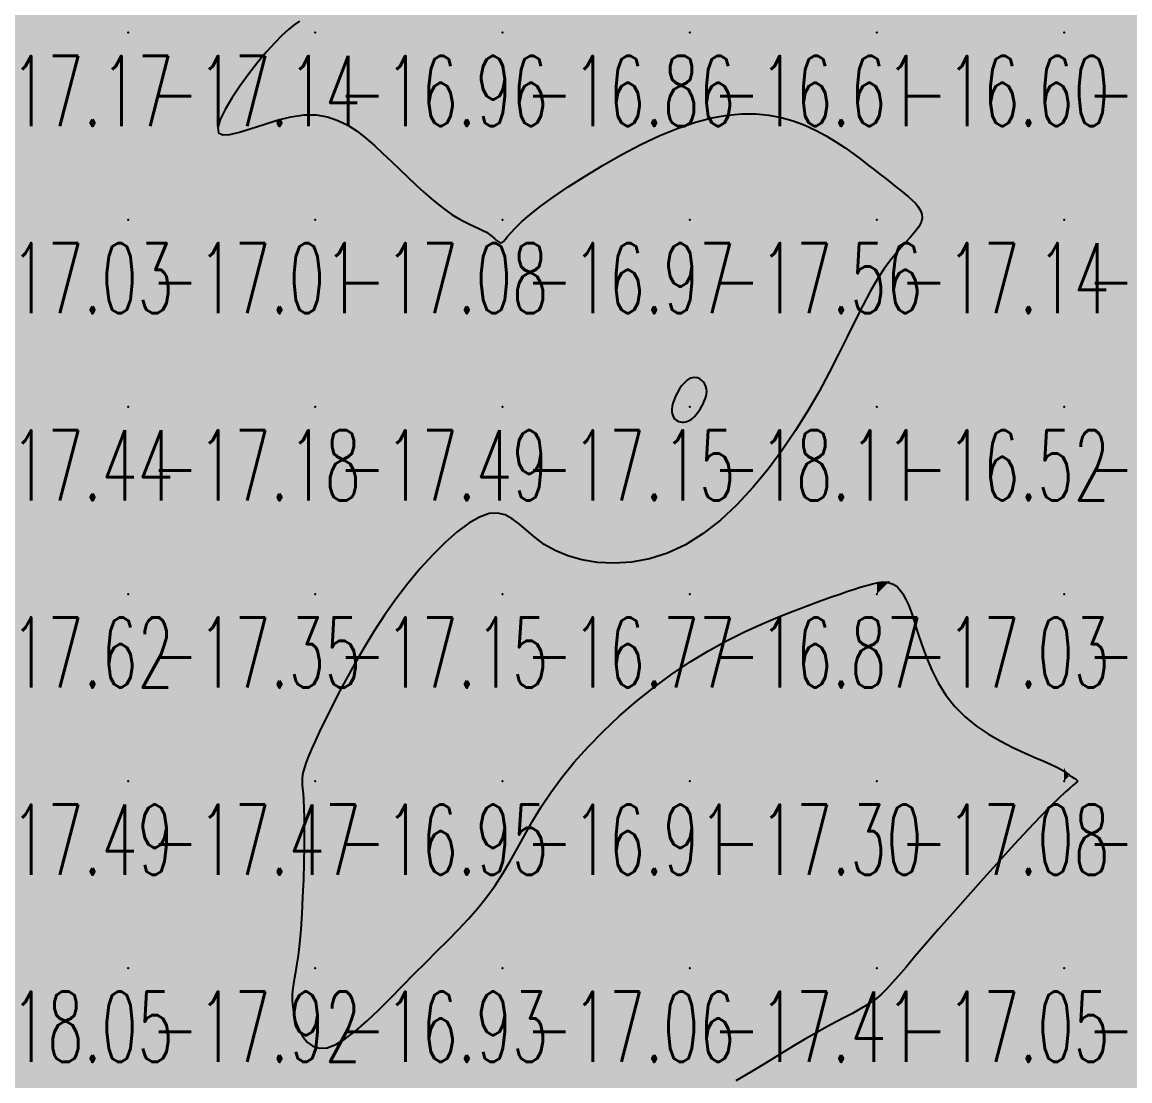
# Model space of a CAD drawing. Header units: millimetres. Extents: x 88261 to 90953, y 390274 to 392322.
# Drawn here: x 89684.6 to 89743.8, y 390511.2 to 390567.8 of the extents above; entities that cross this region are included whole.
import ezdxf
from ezdxf.enums import TextEntityAlignment as Align

# ---------------------------------------------------------------- set-up
doc = ezdxf.new("R2010")
doc.units = ezdxf.units.MM
doc.header["$LTSCALE"] = 25
for name, color, linetype in [('CN_03_00', 7, 'Continuous'), ('COTEAlt', 7, 'Continuous'), ('TN_COLORIAGE', 7, 'Continuous')]:
    doc.layers.add(name, color=color, linetype=linetype)
doc.styles.add('Simplex 1.0', font='Simplex.shx', dxfattribs={"width": 0.99, "height": 2.5})
doc.styles.get("Standard").update_dxf_attribs({"font": 'times.ttf'})

# ---------------------------------------------------------------- blocks, each defined once
blk = doc.blocks.new('COTE')
at = {"color": 0}
blk.add_point((0, 0), dxfattribs=at)
at = {"layer": 'COTEAlt'}
blk.add_attdef('ALT', text='', height=3.75, dxfattribs=at).set_placement((1.25, -1.25), align=Align.TOP_LEFT)

msp = doc.modelspace()

# ---------------------------------------------------------------- linework, layer by layer
at = {"layer": 'CN_03_00', "elevation": -17, "flags": 128}
msp.add_lwpolyline([(89699.414, 390567.851), (89699.129, 390567.654), (89698.815, 390567.403), (89698.468, 390567.087), (89698.082, 390566.696), (89697.654, 390566.221), (89697.183, 390565.658), (89696.695, 390565.032), (89696.22, 390564.38), (89695.787, 390563.733), (89695.426, 390563.127), (89695.169, 390562.595), (89695.045, 390562.171), (89695.084, 390561.888), (89695.305, 390561.77), (89695.689, 390561.792), (89696.204, 390561.917), (89696.818, 390562.11), (89697.501, 390562.335), (89698.221, 390562.555), (89698.947, 390562.735), (89699.648, 390562.838), (89700.299, 390562.837), (89700.9, 390562.737), (89701.46, 390562.55), (89701.983, 390562.29), (89702.478, 390561.971), (89702.952, 390561.605), (89703.411, 390561.206), (89703.862, 390560.787), (89704.311, 390560.359), (89704.756, 390559.932), (89705.196, 390559.511), (89705.627, 390559.104), (89706.048, 390558.717), (89706.454, 390558.357), (89706.845, 390558.03), (89707.217, 390557.745), (89707.568, 390557.504), (89707.898, 390557.304), (89708.205, 390557.137), (89708.489, 390556.997), (89708.75, 390556.877), (89708.988, 390556.77), (89709.2, 390556.669), (89709.388, 390556.566), (89709.552, 390556.458), (89709.692, 390556.349), (89709.814, 390556.244), (89709.919, 390556.151), (89710.011, 390556.075), (89710.093, 390556.024), (89710.167, 390556.003), (89710.238, 390556.02), (89710.31, 390556.079), (89710.399, 390556.184), (89710.522, 390556.338), (89710.696, 390556.544), (89710.94, 390556.804), (89711.271, 390557.123), (89711.707, 390557.501), (89712.265, 390557.942), (89712.956, 390558.446), (89713.762, 390558.995), (89714.658, 390559.57), (89715.621, 390560.152), (89716.624, 390560.719), (89717.645, 390561.253), (89718.656, 390561.732), (89719.636, 390562.138), (89720.562, 390562.455), (89721.435, 390562.683), (89722.259, 390562.828), (89723.037, 390562.897), (89723.774, 390562.895), (89724.474, 390562.827), (89725.141, 390562.699), (89725.78, 390562.516), (89726.392, 390562.286), (89726.977, 390562.017), (89727.532, 390561.72), (89728.056, 390561.405), (89728.546, 390561.081), (89728.999, 390560.76), (89729.413, 390560.45), (89729.787, 390560.163), (89730.119, 390559.906), (89730.413, 390559.676), (89730.676, 390559.47), (89730.914, 390559.282), (89731.133, 390559.108), (89731.339, 390558.944), (89731.537, 390558.784), (89731.735, 390558.624), (89731.934, 390558.461), (89732.129, 390558.292), (89732.307, 390558.116), (89732.46, 390557.933), (89732.577, 390557.741), (89732.648, 390557.539), (89732.662, 390557.327), (89732.609, 390557.103), (89732.483, 390556.865), (89732.289, 390556.605), (89732.038, 390556.314), (89731.74, 390555.982), (89731.405, 390555.602), (89731.042, 390555.162), (89730.662, 390554.656), (89730.274, 390554.072), (89729.886, 390553.405), (89729.492, 390552.661), (89729.084, 390551.848), (89728.655, 390550.974), (89728.196, 390550.047), (89727.699, 390549.076), (89727.157, 390548.069), (89726.562, 390547.035), (89725.907, 390545.983), (89725.196, 390544.934), (89724.433, 390543.908), (89723.624, 390542.927), (89722.774, 390542.011), (89721.889, 390541.183), (89720.972, 390540.464), (89720.03, 390539.874), (89719.069, 390539.43), (89718.102, 390539.125), (89717.147, 390538.947), (89716.216, 390538.885), (89715.327, 390538.927), (89714.494, 390539.061), (89713.733, 390539.275), (89713.059, 390539.556), (89712.482, 390539.892), (89711.986, 390540.257), (89711.551, 390540.624), (89711.154, 390540.965), (89710.774, 390541.254), (89710.391, 390541.464), (89709.983, 390541.567), (89709.529, 390541.536), (89709.013, 390541.351), (89708.442, 390541.021), (89707.828, 390540.565), (89707.185, 390539.998), (89706.523, 390539.338), (89705.857, 390538.602), (89705.198, 390537.806), (89704.559, 390536.968), (89703.951, 390536.103), (89703.376, 390535.227), (89702.838, 390534.352), (89702.338, 390533.492), (89701.879, 390532.661), (89701.461, 390531.872), (89701.088, 390531.139), (89700.76, 390530.475), (89700.479, 390529.89), (89700.243, 390529.381), (89700.048, 390528.942), (89699.891, 390528.565), (89699.768, 390528.245), (89699.675, 390527.973), (89699.61, 390527.744), (89699.569, 390527.551), (89699.549, 390527.385), (89699.545, 390527.227), (89699.554, 390527.055), (89699.571, 390526.849), (89699.594, 390526.586), (89699.618, 390526.247), (89699.639, 390525.809), (89699.654, 390525.251), (89699.658, 390524.56), (89699.653, 390523.762), (89699.637, 390522.889), (89699.611, 390521.974), (89699.574, 390521.05), (89699.528, 390520.15), (89699.471, 390519.308), (89699.405, 390518.555), (89699.33, 390517.917), (89699.251, 390517.382), (89699.175, 390516.928), (89699.107, 390516.536), (89699.054, 390516.184), (89699.022, 390515.852), (89699.017, 390515.518), (89699.044, 390515.163), (89699.11, 390514.773), (89699.218, 390514.366), (89699.37, 390513.967), (89699.569, 390513.602), (89699.817, 390513.296), (89700.117, 390513.075), (89700.471, 390512.964), (89700.882, 390512.989), (89701.35, 390513.167), (89701.869, 390513.483), (89702.429, 390513.912), (89703.021, 390514.431), (89703.636, 390515.017), (89704.265, 390515.645), (89704.9, 390516.292), (89705.53, 390516.934), (89706.148, 390517.552), (89706.749, 390518.149), (89707.332, 390518.731), (89707.893, 390519.306), (89708.429, 390519.879), (89708.938, 390520.459), (89709.415, 390521.051), (89709.859, 390521.664), (89710.27, 390522.302), (89710.659, 390522.967), (89711.043, 390523.656), (89711.436, 390524.369), (89711.854, 390525.104), (89712.312, 390525.862), (89712.826, 390526.64), (89713.41, 390527.438), (89714.076, 390528.253), (89714.819, 390529.076), (89715.626, 390529.897), (89716.488, 390530.705), (89717.394, 390531.491), (89718.335, 390532.243), (89719.298, 390532.953), (89720.274, 390533.608), (89721.253, 390534.201), (89722.222, 390534.734), (89723.171, 390535.21), (89724.087, 390535.632), (89724.958, 390536.005), (89725.774, 390536.33), (89726.522, 390536.613), (89727.19, 390536.856), (89727.771, 390537.063), (89728.27, 390537.238), (89728.695, 390537.383), (89729.054, 390537.502), (89729.358, 390537.599), (89729.614, 390537.676), (89729.83, 390537.737), (89730.016, 390537.786), (89730.18, 390537.825), (89730.325, 390537.853), (89730.455, 390537.872), (89730.574, 390537.881), (89730.685, 390537.879), (89730.791, 390537.867), (89730.897, 390537.844), (89731.004, 390537.809), (89731.117, 390537.761), (89731.237, 390537.691), (89731.362, 390537.589), (89731.494, 390537.445), (89731.632, 390537.248), (89731.777, 390536.988), (89731.929, 390536.654), (89732.088, 390536.237), (89732.256, 390535.731), (89732.44, 390535.151), (89732.65, 390534.516), (89732.894, 390533.847), (89733.183, 390533.163), (89733.525, 390532.484), (89733.929, 390531.829), (89734.405, 390531.219), (89734.957, 390530.67), (89735.566, 390530.181), (89736.211, 390529.749), (89736.869, 390529.369), (89737.517, 390529.038), (89738.132, 390528.752), (89738.691, 390528.507), (89739.172, 390528.299), (89739.559, 390528.125), (89739.858, 390527.98), (89740.083, 390527.861), (89740.248, 390527.764), (89740.366, 390527.685), (89740.452, 390527.621), (89740.518, 390527.568), (89740.579, 390527.521), (89740.644, 390527.479), (89740.713, 390527.439), (89740.781, 390527.401), (89740.843, 390527.365), (89740.896, 390527.33), (89740.935, 390527.295), (89740.955, 390527.26), (89740.953, 390527.224), (89740.922, 390527.183), (89740.852, 390527.123), (89740.733, 390527.026), (89740.551, 390526.872), (89740.297, 390526.646), (89739.959, 390526.328), (89739.524, 390525.9), (89738.982, 390525.345), (89738.328, 390524.653), (89737.585, 390523.848), (89736.78, 390522.965), (89735.943, 390522.036), (89735.103, 390521.094), (89734.289, 390520.174), (89733.529, 390519.307), (89732.853, 390518.529), (89732.281, 390517.863), (89731.804, 390517.304), (89731.404, 390516.839), (89731.064, 390516.453), (89730.766, 390516.131), (89730.491, 390515.862), (89730.224, 390515.63), (89729.946, 390515.421), (89729.642, 390515.223), (89729.307, 390515.028), (89728.936, 390514.826), (89728.526, 390514.612), (89728.075, 390514.377), (89727.578, 390514.113), (89727.032, 390513.813), (89726.434, 390513.469), (89725.782, 390513.077), (89725.079, 390512.644), (89724.33, 390512.182), (89723.539, 390511.702), (89722.711, 390511.216)], dxfattribs=at)
at = {"layer": 'CN_03_00', "elevation": -18, "flags": 128}
msp.add_lwpolyline([(89719.309, 390547.267), (89719.29, 390547.119), (89719.29, 390546.986), (89719.308, 390546.87), (89719.341, 390546.769), (89719.387, 390546.681), (89719.445, 390546.607), (89719.512, 390546.546), (89719.588, 390546.496), (89719.669, 390546.459), (89719.756, 390546.434), (89719.847, 390546.422), (89719.941, 390546.424), (89720.036, 390546.439), (89720.132, 390546.468), (89720.227, 390546.512), (89720.32, 390546.57), (89720.411, 390546.642), (89720.5, 390546.726), (89720.585, 390546.821), (89720.668, 390546.925), (89720.748, 390547.037), (89720.824, 390547.156), (89720.896, 390547.28), (89720.965, 390547.408), (89721.026, 390547.539), (89721.079, 390547.671), (89721.121, 390547.804), (89721.148, 390547.937), (89721.158, 390548.068), (89721.149, 390548.198), (89721.117, 390548.323), (89721.063, 390548.444), (89720.986, 390548.556), (89720.891, 390548.653), (89720.781, 390548.731), (89720.658, 390548.784), (89720.526, 390548.808), (89720.388, 390548.798), (89720.246, 390548.749), (89720.105, 390548.657), (89719.965, 390548.529), (89719.832, 390548.373), (89719.707, 390548.195), (89719.593, 390548.005), (89719.493, 390547.809), (89719.411, 390547.616), (89719.349, 390547.433), (89719.309, 390547.267)], close=True, dxfattribs=at)
at = {"layer": 'TN_COLORIAGE', "color": 193}
for points in [[(89680.249, 390567.239, -17.427), (89690.249, 390567.239, -17.427), (89690.249, 390577.239, -17.427)], [(89680.249, 390577.239, -17.427), (89680.249, 390567.239, -17.427), (89690.249, 390577.239, -17.427)], [(89690.249, 390577.239, -17.296), (89690.249, 390567.239, -17.296), (89700.249, 390577.239, -17.296)], [(89700.249, 390577.239, -17), (89700.249, 390568.356, -17), (89690.249, 390567.239, -17), (89698.163, 390567.239, -17)], [(89680.249, 390567.239, -17.141), (89680.249, 390557.239, -17.141), (89690.249, 390567.239, -17.141)], [(89680.249, 390557.239, -17.141), (89690.249, 390557.239, -17.141), (89690.249, 390567.239, -17.141)], [(89690.249, 390567.239, -17), (89698.163, 390567.239, -17), (89690.249, 390557.239, -17), (89693.022, 390560.013, -17)], [(89700.249, 390557.239, -17), (89700.249, 390564.039, -17), (89690.249, 390557.239, -17), (89693.022, 390560.013, -17)], [(89703.87, 390560.861, -17.079), (89700.249, 390564.039, -17.079), (89700.249, 390557.239, -17.079)], [(89720.249, 390563.139, -17.556), (89710.773, 390557.239, -17.556), (89720.249, 390557.239, -17.556)], [(89726.045, 390563.035, -17.556), (89720.249, 390563.139, -17.556), (89720.249, 390557.239, -17.556)], [(89720.249, 390557.239, -17), (89726.045, 390563.035, -17), (89730.249, 390557.239, -17), (89730.249, 390559.817, -17)], [(89703.87, 390560.861, -17.079), (89707.443, 390557.239, -17.079), (89700.249, 390557.239, -17.079)], [(89731.682, 390558.672, -17.14), (89730.249, 390559.817, -17.14), (89730.249, 390557.239, -17.14)], [(89731.682, 390558.672, -17.14), (89733.431, 390557.239, -17.14), (89730.249, 390557.239, -17.14)], [(89680.249, 390547.239, -17.014), (89690.249, 390547.239, -17.014), (89690.249, 390557.239, -17.014)], [(89680.249, 390557.239, -17.014), (89680.249, 390547.239, -17.014), (89690.249, 390557.239, -17.014)], [(89690.249, 390557.239, -17.079), (89690.249, 390547.239, -17.079), (89700.249, 390557.239, -17.079)], [(89690.249, 390547.239, -17.079), (89700.249, 390547.239, -17.079), (89700.249, 390557.239, -17.079)], [(89700.249, 390547.239, -17), (89709.66, 390556.65, -17), (89700.249, 390557.239, -17), (89707.443, 390557.239, -17)], [(89720.249, 390549.221, -17.152), (89719.104, 390547.239, -17.152), (89720.249, 390557.239, -17.152), (89710.249, 390547.239, -17.152)], [(89720.249, 390557.239, -17), (89710.773, 390557.239, -17), (89710.249, 390547.239, -17), (89710.249, 390555.557, -17)], [(89720.249, 390549.221, -17.14), (89721.38, 390548.37, -17.14), (89720.249, 390557.239, -17.14), (89730.249, 390557.239, -17.14)], [(89721.38, 390548.37, -17), (89720.937, 390547.239, -17), (89730.249, 390557.239, -17), (89727.218, 390547.239, -17)], [(89727.218, 390547.239, -17.14), (89730.249, 390554.988, -17.14), (89730.249, 390557.239, -17.14)], [(89730.249, 390554.988, -17.14), (89733.431, 390557.239, -17.14), (89730.249, 390557.239, -17.14)], [(89700.249, 390547.239, -17), (89709.66, 390556.65, -17), (89710.249, 390547.239, -17), (89710.249, 390555.557, -17)], [(89680.249, 390537.239, -17.184), (89690.249, 390537.239, -17.184), (89690.249, 390547.239, -17.184)], [(89680.249, 390547.239, -17.184), (89680.249, 390537.239, -17.184), (89690.249, 390547.239, -17.184)], [(89690.249, 390537.239, -17.492), (89700.249, 390537.239, -17.492), (89700.249, 390547.239, -17.492)], [(89690.249, 390547.239, -17.492), (89690.249, 390537.239, -17.492), (89700.249, 390547.239, -17.492)], [(89700.249, 390547.239, -17.152), (89700.249, 390537.239, -17.152), (89710.249, 390547.239, -17.152)], [(89710.249, 390547.239, -17), (89710.249, 390543.255, -17), (89700.249, 390537.239, -17), (89704.214, 390537.239, -17)], [(89719.104, 390547.239, -17), (89719.43, 390546.421, -17), (89710.249, 390547.239, -17), (89711.965, 390538.955, -17)], [(89711.965, 390538.955, -17.152), (89710.249, 390543.255, -17.152), (89710.249, 390547.239, -17.152)], [(89720.249, 390546.352, -17), (89720.249, 390538.262, -17), (89720.937, 390547.239, -17), (89727.218, 390547.239, -17)], [(89720.249, 390546.352, -17), (89720.249, 390538.262, -17), (89719.43, 390546.421, -17), (89711.965, 390538.955, -17)], [(89730.249, 390537.886, -17.033), (89728.161, 390537.239, -17.033), (89730.249, 390537.239, -17.033)], [(89730.941, 390537.932, -17.033), (89732.011, 390537.239, -17.033), (89730.249, 390537.239, -17.033)], [(89730.249, 390537.886, -17.033), (89730.941, 390537.932, -17.033), (89730.249, 390537.239, -17.033)], [(89680.249, 390537.239, -17.354), (89680.249, 390527.239, -17.354), (89690.249, 390537.239, -17.354)], [(89680.249, 390527.239, -17.354), (89690.249, 390527.239, -17.354), (89690.249, 390537.239, -17.354)], [(89690.249, 390527.239, -17), (89699.35, 390527.239, -17), (89700.249, 390537.239, -17), (89700.249, 390529.593, -17)], [(89690.249, 390537.239, -17.151), (89690.249, 390527.239, -17.151), (89700.249, 390537.239, -17.151)], [(89704.214, 390537.239, -17.151), (89700.249, 390529.593, -17.151), (89700.249, 390537.239, -17.151)], [(89720.249, 390527.239, -17), (89720.249, 390534.292, -17), (89730.249, 390537.239, -17), (89728.161, 390537.239, -17)], [(89720.249, 390527.239, -17.033), (89730.249, 390527.239, -17.033), (89730.249, 390537.239, -17.033)], [(89730.249, 390527.239, -17), (89733.543, 390530.533, -17), (89730.249, 390537.239, -17), (89732.011, 390537.239, -17)], [(89720.249, 390534.292, -17.303), (89712.491, 390527.239, -17.303), (89720.249, 390527.239, -17.303)], [(89730.249, 390527.239, -17), (89733.543, 390530.533, -17), (89740.249, 390527.239, -17), (89740.249, 390527.944, -17)], [(89740.495, 390527.486, -17.012), (89740.249, 390527.944, -17.012), (89740.249, 390527.239, -17.012)], [(89740.495, 390527.486, -17.012), (89741.243, 390527.239, -17.012), (89740.249, 390527.239, -17.012)], [(89680.249, 390518.162, -17.471), (89681.145, 390518.136, -17.471), (89680.249, 390527.239, -17.471), (89690.249, 390527.239, -17.471)], [(89684.058, 390517.239, -17.471), (89681.145, 390518.136, -17.471), (89690.249, 390517.239, -17.471), (89690.249, 390527.239, -17.471)], [(89690.249, 390517.239, -17), (89699.766, 390526.756, -17), (89690.249, 390527.239, -17), (89699.35, 390527.239, -17)], [(89720.249, 390527.239, -17), (89712.491, 390527.239, -17), (89710.249, 390517.239, -17), (89710.249, 390521.376, -17)], [(89710.249, 390517.239, -17.303), (89720.249, 390517.239, -17.303), (89720.249, 390527.239, -17.303)], [(89720.249, 390527.239, -17.077), (89720.249, 390517.239, -17.077), (89730.249, 390527.239, -17.077)], [(89720.249, 390517.239, -17.077), (89730.249, 390517.239, -17.077), (89730.249, 390527.239, -17.077)], [(89730.249, 390527.239, -17.012), (89730.249, 390517.239, -17.012), (89740.249, 390527.239, -17.012)], [(89730.249, 390517.239, -17), (89731.655, 390517.239, -17), (89740.249, 390527.239, -17), (89740.249, 390526.898, -17)], [(89740.249, 390526.898, -17.012), (89741.243, 390527.239, -17.012), (89740.249, 390527.239, -17.012)], [(89699.51, 390517.239, -17.915), (89699.766, 390526.756, -17.915), (89690.249, 390517.239, -17.915)], [(89710.249, 390521.376, -17.062), (89705.67, 390517.239, -17.062), (89710.249, 390517.239, -17.062)], [(89684.058, 390517.239, -17.768), (89680.249, 390515.407, -17.768), (89690.249, 390517.239, -17.768), (89680.249, 390507.239, -17.768)], [(89680.249, 390507.239, -17.915), (89690.249, 390507.239, -17.915), (89690.249, 390517.239, -17.915)], [(89690.249, 390517.239, -17), (89699.51, 390517.239, -17), (89690.249, 390507.239, -17), (89698.627, 390515.617, -17)], [(89710.249, 390517.239, -17), (89705.67, 390517.239, -17), (89700.249, 390507.239, -17), (89700.249, 390511.27, -17)], [(89700.249, 390507.239, -17.062), (89710.249, 390507.239, -17.062), (89710.249, 390517.239, -17.062)], [(89720.249, 390517.239, -17), (89720.249, 390509.424, -17), (89710.249, 390507.239, -17), (89712.29, 390507.239, -17)], [(89710.249, 390517.239, -17.412), (89710.249, 390507.239, -17.412), (89720.249, 390517.239, -17.412)], [(89720.249, 390517.239, -17), (89720.249, 390509.424, -17), (89730.249, 390517.239, -17), (89727.027, 390514.018, -17)], [(89730.249, 390515.317, -17.055), (89727.027, 390514.018, -17.055), (89730.249, 390517.239, -17.055)], [(89731.655, 390517.239, -17.055), (89730.249, 390515.317, -17.055), (89730.249, 390517.239, -17.055)], [(89690.249, 390507.239, -17), (89698.627, 390515.617, -17), (89700.249, 390507.239, -17), (89700.249, 390511.27, -17)]]:
    msp.add_solid(points, dxfattribs=at)
at = {"layer": 'TN_COLORIAGE', "color": 183}
for points in [[(89723.363, 390577.239, -16.613), (89720.249, 390574.97, -16.613), (89730.249, 390577.239, -16.613), (89720.249, 390567.239, -16.613)], [(89720.249, 390567.239, -16.749), (89730.249, 390567.239, -16.749), (89730.249, 390577.239, -16.749)], [(89730.249, 390577.239, -16.212), (89730.249, 390567.239, -16.212), (89740.249, 390577.239, -16.212)], [(89730.249, 390567.239, -16.212), (89740.249, 390567.239, -16.212), (89740.249, 390577.239, -16.212)], [(89740.249, 390577.239, -16), (89747.843, 390577.239, -16), (89740.249, 390567.239, -16), (89747.321, 390574.312, -16)], [(89715.755, 390572.745, -16.613), (89720.249, 390574.97, -16.613), (89710.249, 390567.239, -16.613), (89720.249, 390567.239, -16.613)], [(89740.249, 390567.239, -16), (89747.321, 390574.312, -16), (89750.249, 390567.239, -16), (89750.249, 390574.113, -16)], [(89715.755, 390572.745, -16.861), (89710.249, 390571.115, -16.861), (89710.249, 390567.239, -16.861)], [(89701.695, 390568.686, -16.861), (89710.249, 390571.115, -16.861), (89700.249, 390567.239, -16.861), (89710.249, 390567.239, -16.861)], [(89698.163, 390567.239, -16.963), (89700.249, 390568.356, -16.963), (89700.249, 390567.239, -16.963)], [(89701.695, 390568.686, -16.963), (89700.249, 390568.356, -16.963), (89700.249, 390567.239, -16.963)], [(89693.022, 390560.013, -16.963), (89700.249, 390564.039, -16.963), (89700.249, 390567.239, -16.963)], [(89693.022, 390560.013, -16.963), (89698.163, 390567.239, -16.963), (89700.249, 390567.239, -16.963)], [(89700.249, 390564.039, -16.861), (89703.87, 390560.861, -16.861), (89700.249, 390567.239, -16.861), (89710.249, 390567.239, -16.861)], [(89707.443, 390557.239, -16.861), (89703.87, 390560.861, -16.861), (89710.249, 390557.239, -16.861), (89710.249, 390567.239, -16.861)], [(89710.249, 390567.239, -16.613), (89710.249, 390557.239, -16.613), (89720.249, 390567.239, -16.613)], [(89710.773, 390557.239, -16.613), (89720.249, 390563.139, -16.613), (89710.249, 390557.239, -16.613), (89720.249, 390567.239, -16.613)], [(89720.249, 390563.139, -16.596), (89726.045, 390563.035, -16.596), (89720.249, 390567.239, -16.596), (89730.249, 390567.239, -16.596)], [(89730.249, 390559.817, -16.596), (89726.045, 390563.035, -16.596), (89730.249, 390567.239, -16.596)], [(89730.249, 390559.817, -16.162), (89731.682, 390558.672, -16.162), (89730.249, 390567.239, -16.162), (89740.249, 390567.239, -16.162)], [(89733.431, 390557.239, -16.162), (89731.682, 390558.672, -16.162), (89740.249, 390557.239, -16.162), (89740.249, 390567.239, -16.162)], [(89740.249, 390567.239, -16.147), (89740.249, 390557.239, -16.147), (89750.249, 390567.239, -16.147)], [(89745.442, 390557.239, -16.147), (89750.249, 390559.698, -16.147), (89740.249, 390557.239, -16.147), (89750.249, 390567.239, -16.147)], [(89707.443, 390557.239, -16.969), (89709.66, 390556.65, -16.969), (89710.249, 390557.239, -16.969)], [(89710.249, 390555.557, -16.969), (89709.66, 390556.65, -16.969), (89710.249, 390557.239, -16.969)], [(89710.249, 390555.557, -16.969), (89710.773, 390557.239, -16.969), (89710.249, 390557.239, -16.969)], [(89733.431, 390557.239, -16.518), (89730.249, 390554.988, -16.518), (89740.249, 390557.239, -16.518), (89730.249, 390547.239, -16.518)], [(89730.249, 390547.239, -16.7), (89740.249, 390547.239, -16.7), (89740.249, 390557.239, -16.7)], [(89745.442, 390557.239, -16.552), (89746.422, 390553.413, -16.552), (89740.249, 390557.239, -16.552), (89740.249, 390547.239, -16.552)], [(89730.249, 390554.988, -16.518), (89727.218, 390547.239, -16.518), (89730.249, 390547.239, -16.518)], [(89750.249, 390548.658, -16.552), (89746.422, 390553.413, -16.552), (89750.249, 390547.239, -16.552), (89740.249, 390547.239, -16.552)], [(89728.161, 390537.239, -16.518), (89730.249, 390537.886, -16.518), (89720.249, 390537.239, -16.518), (89730.249, 390547.239, -16.518)], [(89720.249, 390538.262, -16.518), (89727.218, 390547.239, -16.518), (89720.249, 390537.239, -16.518), (89730.249, 390547.239, -16.518)], [(89730.941, 390537.932, -16.518), (89730.249, 390537.886, -16.518), (89740.249, 390547.239, -16.518), (89730.249, 390547.239, -16.518)], [(89732.011, 390537.239, -16.552), (89730.941, 390537.932, -16.552), (89740.249, 390537.239, -16.552), (89740.249, 390547.239, -16.552)], [(89740.249, 390547.239, -16.954), (89740.249, 390537.239, -16.954), (89750.249, 390547.239, -16.954)], [(89740.249, 390537.239, -16.954), (89750.249, 390537.239, -16.954), (89750.249, 390547.239, -16.954)], [(89704.214, 390537.239, -16.77), (89710.249, 390543.255, -16.77), (89710.249, 390537.239, -16.77)], [(89710.249, 390543.255, -16.77), (89711.965, 390538.955, -16.77), (89710.249, 390537.239, -16.77)], [(89720.249, 390538.262, -16.77), (89711.965, 390538.955, -16.77), (89720.249, 390537.239, -16.77), (89710.249, 390537.239, -16.77)], [(89700.249, 390527.239, -16.77), (89710.249, 390527.239, -16.77), (89710.249, 390537.239, -16.77)], [(89700.249, 390529.593, -16.77), (89704.214, 390537.239, -16.77), (89700.249, 390527.239, -16.77), (89710.249, 390537.239, -16.77)], [(89712.491, 390527.239, -16.874), (89720.249, 390534.292, -16.874), (89710.249, 390527.239, -16.874), (89720.249, 390537.239, -16.874)], [(89710.249, 390537.239, -16.874), (89710.249, 390527.239, -16.874), (89720.249, 390537.239, -16.874)], [(89728.161, 390537.239, -16.874), (89720.249, 390534.292, -16.874), (89720.249, 390537.239, -16.874)], [(89732.011, 390537.239, -16.844), (89733.543, 390530.533, -16.844), (89740.249, 390537.239, -16.844)], [(89740.249, 390527.944, -16.844), (89733.543, 390530.533, -16.844), (89740.249, 390537.239, -16.844)], [(89740.249, 390527.944, -16.532), (89740.495, 390527.486, -16.532), (89740.249, 390537.239, -16.532), (89750.249, 390537.239, -16.532)], [(89741.243, 390527.239, -16.532), (89740.495, 390527.486, -16.532), (89750.249, 390527.239, -16.532), (89750.249, 390537.239, -16.532)], [(89700.249, 390529.593, -16.954), (89699.35, 390527.239, -16.954), (89700.249, 390527.239, -16.954)], [(89699.35, 390527.239, -16.954), (89699.766, 390526.756, -16.954), (89700.249, 390527.239, -16.954)], [(89699.766, 390526.756, -16.927), (89699.51, 390517.239, -16.927), (89700.249, 390527.239, -16.927), (89700.249, 390517.239, -16.927)], [(89705.67, 390517.239, -16.913), (89710.249, 390521.376, -16.913), (89700.249, 390517.239, -16.913), (89710.249, 390527.239, -16.913)], [(89700.249, 390527.239, -16.913), (89700.249, 390517.239, -16.913), (89710.249, 390527.239, -16.913)], [(89710.249, 390521.376, -16.913), (89712.491, 390527.239, -16.913), (89710.249, 390527.239, -16.913)], [(89740.249, 390526.898, -16.666), (89731.655, 390517.239, -16.666), (89740.249, 390517.239, -16.666)], [(89741.243, 390527.239, -16.666), (89740.249, 390526.898, -16.666), (89750.249, 390527.239, -16.666), (89740.249, 390517.239, -16.666)], [(89740.249, 390517.239, -16.893), (89750.249, 390517.239, -16.893), (89750.249, 390527.239, -16.893)], [(89698.627, 390515.617, -16.927), (89699.51, 390517.239, -16.927), (89700.249, 390517.239, -16.927)], [(89700.249, 390511.27, -16.927), (89698.627, 390515.617, -16.927), (89700.249, 390517.239, -16.927)], [(89700.249, 390511.27, -16.927), (89705.67, 390517.239, -16.927), (89700.249, 390517.239, -16.927)], [(89730.249, 390515.317, -16.666), (89731.655, 390517.239, -16.666), (89730.249, 390507.239, -16.666), (89740.249, 390517.239, -16.666)], [(89730.249, 390507.239, -16.666), (89740.249, 390507.239, -16.666), (89740.249, 390517.239, -16.666)], [(89740.249, 390507.239, -16.509), (89750.249, 390507.239, -16.509), (89750.249, 390517.239, -16.509)], [(89740.249, 390517.239, -16.509), (89740.249, 390507.239, -16.509), (89750.249, 390517.239, -16.509)], [(89727.027, 390514.018, -16.77), (89730.249, 390515.317, -16.77), (89720.249, 390507.239, -16.77), (89730.249, 390507.239, -16.77)], [(89727.027, 390514.018, -16.885), (89720.249, 390509.424, -16.885), (89720.249, 390507.239, -16.885)]]:
    msp.add_solid(points, dxfattribs=at)
at = {"layer": 'TN_COLORIAGE', "color": 203}
for points in [[(89719.104, 390547.239, -18.11), (89720.249, 390549.221, -18.11), (89720.249, 390547.239, -18.11)], [(89721.38, 390548.37, -18.11), (89720.249, 390549.221, -18.11), (89720.249, 390547.239, -18.11)], [(89720.937, 390547.239, -18.11), (89721.38, 390548.37, -18.11), (89720.249, 390547.239, -18.11)], [(89719.43, 390546.421, -18.11), (89719.104, 390547.239, -18.11), (89720.249, 390547.239, -18.11)], [(89719.43, 390546.421, -18.11), (89720.249, 390546.352, -18.11), (89720.249, 390547.239, -18.11)], [(89720.937, 390547.239, -18.11), (89720.249, 390546.352, -18.11), (89720.249, 390547.239, -18.11)]]:
    msp.add_solid(points, dxfattribs=at)

# ---------------------------------------------------------------- block references
at = {"layer": 'COTEAlt'}
ref = msp.add_blockref('COTE', (89680.249, 390567.239), dxfattribs=at)
ref.add_attrib('ALT', '-17.17', dxfattribs={"height": 3.75, "style": 'Simplex 1.0', "width": 0.6}).set_placement((89681.499, 390565.989), align=Align.TOP_LEFT)
ref = msp.add_blockref('COTE', (89690.249, 390567.239), dxfattribs=at)
ref.add_attrib('ALT', '-17.14', dxfattribs={"height": 3.75, "style": 'Simplex 1.0', "width": 0.6}).set_placement((89691.499, 390565.989), align=Align.TOP_LEFT)
ref = msp.add_blockref('COTE', (89700.249, 390567.239), dxfattribs=at)
ref.add_attrib('ALT', '-16.96', dxfattribs={"height": 3.75, "style": 'Simplex 1.0', "width": 0.6}).set_placement((89701.499, 390565.989), align=Align.TOP_LEFT)
ref = msp.add_blockref('COTE', (89710.249, 390567.239), dxfattribs=at)
ref.add_attrib('ALT', '-16.86', dxfattribs={"height": 3.75, "style": 'Simplex 1.0', "width": 0.6}).set_placement((89711.499, 390565.989), align=Align.TOP_LEFT)
ref = msp.add_blockref('COTE', (89720.249, 390567.239), dxfattribs=at)
ref.add_attrib('ALT', '-16.61', dxfattribs={"height": 3.75, "style": 'Simplex 1.0', "width": 0.6}).set_placement((89721.499, 390565.989), align=Align.TOP_LEFT)
ref = msp.add_blockref('COTE', (89730.249, 390567.239), dxfattribs=at)
ref.add_attrib('ALT', '-16.60', dxfattribs={"height": 3.75, "style": 'Simplex 1.0', "width": 0.6}).set_placement((89731.499, 390565.989), align=Align.TOP_LEFT)
ref = msp.add_blockref('COTE', (89740.249, 390567.239), dxfattribs=at)
ref.add_attrib('ALT', '-16.16', dxfattribs={"height": 3.75, "style": 'Simplex 1.0', "width": 0.6}).set_placement((89741.499, 390565.989), align=Align.TOP_LEFT)
ref = msp.add_blockref('COTE', (89680.249, 390557.239), dxfattribs=at)
ref.add_attrib('ALT', '-17.03', dxfattribs={"height": 3.75, "style": 'Simplex 1.0', "width": 0.6}).set_placement((89681.499, 390555.989), align=Align.TOP_LEFT)
ref = msp.add_blockref('COTE', (89690.249, 390557.239), dxfattribs=at)
ref.add_attrib('ALT', '-17.01', dxfattribs={"height": 3.75, "style": 'Simplex 1.0', "width": 0.6}).set_placement((89691.499, 390555.989), align=Align.TOP_LEFT)
ref = msp.add_blockref('COTE', (89700.249, 390557.239), dxfattribs=at)
ref.add_attrib('ALT', '-17.08', dxfattribs={"height": 3.75, "style": 'Simplex 1.0', "width": 0.6}).set_placement((89701.499, 390555.989), align=Align.TOP_LEFT)
ref = msp.add_blockref('COTE', (89710.249, 390557.239), dxfattribs=at)
ref.add_attrib('ALT', '-16.97', dxfattribs={"height": 3.75, "style": 'Simplex 1.0', "width": 0.6}).set_placement((89711.499, 390555.989), align=Align.TOP_LEFT)
ref = msp.add_blockref('COTE', (89720.249, 390557.239), dxfattribs=at)
ref.add_attrib('ALT', '-17.56', dxfattribs={"height": 3.75, "style": 'Simplex 1.0', "width": 0.6}).set_placement((89721.499, 390555.989), align=Align.TOP_LEFT)
ref = msp.add_blockref('COTE', (89730.249, 390557.239), dxfattribs=at)
ref.add_attrib('ALT', '-17.14', dxfattribs={"height": 3.75, "style": 'Simplex 1.0', "width": 0.6}).set_placement((89731.499, 390555.989), align=Align.TOP_LEFT)
ref = msp.add_blockref('COTE', (89740.249, 390557.239), dxfattribs=at)
ref.add_attrib('ALT', '-16.70', dxfattribs={"height": 3.75, "style": 'Simplex 1.0', "width": 0.6}).set_placement((89741.499, 390555.989), align=Align.TOP_LEFT)
ref = msp.add_blockref('COTE', (89680.249, 390547.239), dxfattribs=at)
ref.add_attrib('ALT', '-17.44', dxfattribs={"height": 3.75, "style": 'Simplex 1.0', "width": 0.6}).set_placement((89681.499, 390545.989), align=Align.TOP_LEFT)
ref = msp.add_blockref('COTE', (89690.249, 390547.239), dxfattribs=at)
ref.add_attrib('ALT', '-17.18', dxfattribs={"height": 3.75, "style": 'Simplex 1.0', "width": 0.6}).set_placement((89691.499, 390545.989), align=Align.TOP_LEFT)
ref = msp.add_blockref('COTE', (89700.249, 390547.239), dxfattribs=at)
ref.add_attrib('ALT', '-17.49', dxfattribs={"height": 3.75, "style": 'Simplex 1.0', "width": 0.6}).set_placement((89701.499, 390545.989), align=Align.TOP_LEFT)
ref = msp.add_blockref('COTE', (89710.249, 390547.239), dxfattribs=at)
ref.add_attrib('ALT', '-17.15', dxfattribs={"height": 3.75, "style": 'Simplex 1.0', "width": 0.6}).set_placement((89711.499, 390545.989), align=Align.TOP_LEFT)
ref = msp.add_blockref('COTE', (89720.249, 390547.239), dxfattribs=at)
ref.add_attrib('ALT', '-18.11', dxfattribs={"height": 3.75, "style": 'Simplex 1.0', "width": 0.6}).set_placement((89721.499, 390545.989), align=Align.TOP_LEFT)
ref = msp.add_blockref('COTE', (89730.249, 390547.239), dxfattribs=at)
ref.add_attrib('ALT', '-16.52', dxfattribs={"height": 3.75, "style": 'Simplex 1.0', "width": 0.6}).set_placement((89731.499, 390545.989), align=Align.TOP_LEFT)
ref = msp.add_blockref('COTE', (89740.249, 390547.239), dxfattribs=at)
ref.add_attrib('ALT', '-16.55', dxfattribs={"height": 3.75, "style": 'Simplex 1.0', "width": 0.6}).set_placement((89741.499, 390545.989), align=Align.TOP_LEFT)
ref = msp.add_blockref('COTE', (89680.249, 390537.239), dxfattribs=at)
ref.add_attrib('ALT', '-17.62', dxfattribs={"height": 3.75, "style": 'Simplex 1.0', "width": 0.6}).set_placement((89681.499, 390535.989), align=Align.TOP_LEFT)
ref = msp.add_blockref('COTE', (89690.249, 390537.239), dxfattribs=at)
ref.add_attrib('ALT', '-17.35', dxfattribs={"height": 3.75, "style": 'Simplex 1.0', "width": 0.6}).set_placement((89691.499, 390535.989), align=Align.TOP_LEFT)
ref = msp.add_blockref('COTE', (89700.249, 390537.239), dxfattribs=at)
ref.add_attrib('ALT', '-17.15', dxfattribs={"height": 3.75, "style": 'Simplex 1.0', "width": 0.6}).set_placement((89701.499, 390535.989), align=Align.TOP_LEFT)
ref = msp.add_blockref('COTE', (89710.249, 390537.239), dxfattribs=at)
ref.add_attrib('ALT', '-16.77', dxfattribs={"height": 3.75, "style": 'Simplex 1.0', "width": 0.6}).set_placement((89711.499, 390535.989), align=Align.TOP_LEFT)
ref = msp.add_blockref('COTE', (89720.249, 390537.239), dxfattribs=at)
ref.add_attrib('ALT', '-16.87', dxfattribs={"height": 3.75, "style": 'Simplex 1.0', "width": 0.6}).set_placement((89721.499, 390535.989), align=Align.TOP_LEFT)
ref = msp.add_blockref('COTE', (89730.249, 390537.239), dxfattribs=at)
ref.add_attrib('ALT', '-17.03', dxfattribs={"height": 3.75, "style": 'Simplex 1.0', "width": 0.6}).set_placement((89731.499, 390535.989), align=Align.TOP_LEFT)
ref = msp.add_blockref('COTE', (89740.249, 390537.239), dxfattribs=at)
ref.add_attrib('ALT', '-16.84', dxfattribs={"height": 3.75, "style": 'Simplex 1.0', "width": 0.6}).set_placement((89741.499, 390535.989), align=Align.TOP_LEFT)
ref = msp.add_blockref('COTE', (89680.249, 390527.239), dxfattribs=at)
ref.add_attrib('ALT', '-17.49', dxfattribs={"height": 3.75, "style": 'Simplex 1.0', "width": 0.6}).set_placement((89681.499, 390525.989), align=Align.TOP_LEFT)
ref = msp.add_blockref('COTE', (89690.249, 390527.239), dxfattribs=at)
ref.add_attrib('ALT', '-17.47', dxfattribs={"height": 3.75, "style": 'Simplex 1.0', "width": 0.6}).set_placement((89691.499, 390525.989), align=Align.TOP_LEFT)
ref = msp.add_blockref('COTE', (89700.249, 390527.239), dxfattribs=at)
ref.add_attrib('ALT', '-16.95', dxfattribs={"height": 3.75, "style": 'Simplex 1.0', "width": 0.6}).set_placement((89701.499, 390525.989), align=Align.TOP_LEFT)
ref = msp.add_blockref('COTE', (89710.249, 390527.239), dxfattribs=at)
ref.add_attrib('ALT', '-16.91', dxfattribs={"height": 3.75, "style": 'Simplex 1.0', "width": 0.6}).set_placement((89711.499, 390525.989), align=Align.TOP_LEFT)
ref = msp.add_blockref('COTE', (89720.249, 390527.239), dxfattribs=at)
ref.add_attrib('ALT', '-17.30', dxfattribs={"height": 3.75, "style": 'Simplex 1.0', "width": 0.6}).set_placement((89721.499, 390525.989), align=Align.TOP_LEFT)
ref = msp.add_blockref('COTE', (89730.249, 390527.239), dxfattribs=at)
ref.add_attrib('ALT', '-17.08', dxfattribs={"height": 3.75, "style": 'Simplex 1.0', "width": 0.6}).set_placement((89731.499, 390525.989), align=Align.TOP_LEFT)
ref = msp.add_blockref('COTE', (89740.249, 390527.239), dxfattribs=at)
ref.add_attrib('ALT', '-17.01', dxfattribs={"height": 3.75, "style": 'Simplex 1.0', "width": 0.6}).set_placement((89741.499, 390525.989), align=Align.TOP_LEFT)
ref = msp.add_blockref('COTE', (89680.249, 390517.239), dxfattribs=at)
ref.add_attrib('ALT', '-18.05', dxfattribs={"height": 3.75, "style": 'Simplex 1.0', "width": 0.6}).set_placement((89681.499, 390515.989), align=Align.TOP_LEFT)
ref = msp.add_blockref('COTE', (89690.249, 390517.239), dxfattribs=at)
ref.add_attrib('ALT', '-17.92', dxfattribs={"height": 3.75, "style": 'Simplex 1.0', "width": 0.6}).set_placement((89691.499, 390515.989), align=Align.TOP_LEFT)
ref = msp.add_blockref('COTE', (89700.249, 390517.239), dxfattribs=at)
ref.add_attrib('ALT', '-16.93', dxfattribs={"height": 3.75, "style": 'Simplex 1.0', "width": 0.6}).set_placement((89701.499, 390515.989), align=Align.TOP_LEFT)
ref = msp.add_blockref('COTE', (89710.249, 390517.239), dxfattribs=at)
ref.add_attrib('ALT', '-17.06', dxfattribs={"height": 3.75, "style": 'Simplex 1.0', "width": 0.6}).set_placement((89711.499, 390515.989), align=Align.TOP_LEFT)
ref = msp.add_blockref('COTE', (89720.249, 390517.239), dxfattribs=at)
ref.add_attrib('ALT', '-17.41', dxfattribs={"height": 3.75, "style": 'Simplex 1.0', "width": 0.6}).set_placement((89721.499, 390515.989), align=Align.TOP_LEFT)
ref = msp.add_blockref('COTE', (89730.249, 390517.239), dxfattribs=at)
ref.add_attrib('ALT', '-17.05', dxfattribs={"height": 3.75, "style": 'Simplex 1.0', "width": 0.6}).set_placement((89731.499, 390515.989), align=Align.TOP_LEFT)
ref = msp.add_blockref('COTE', (89740.249, 390517.239), dxfattribs=at)
ref.add_attrib('ALT', '-16.67', dxfattribs={"height": 3.75, "style": 'Simplex 1.0', "width": 0.6}).set_placement((89741.499, 390515.989), align=Align.TOP_LEFT)

doc.saveas('drawing.dxf')
